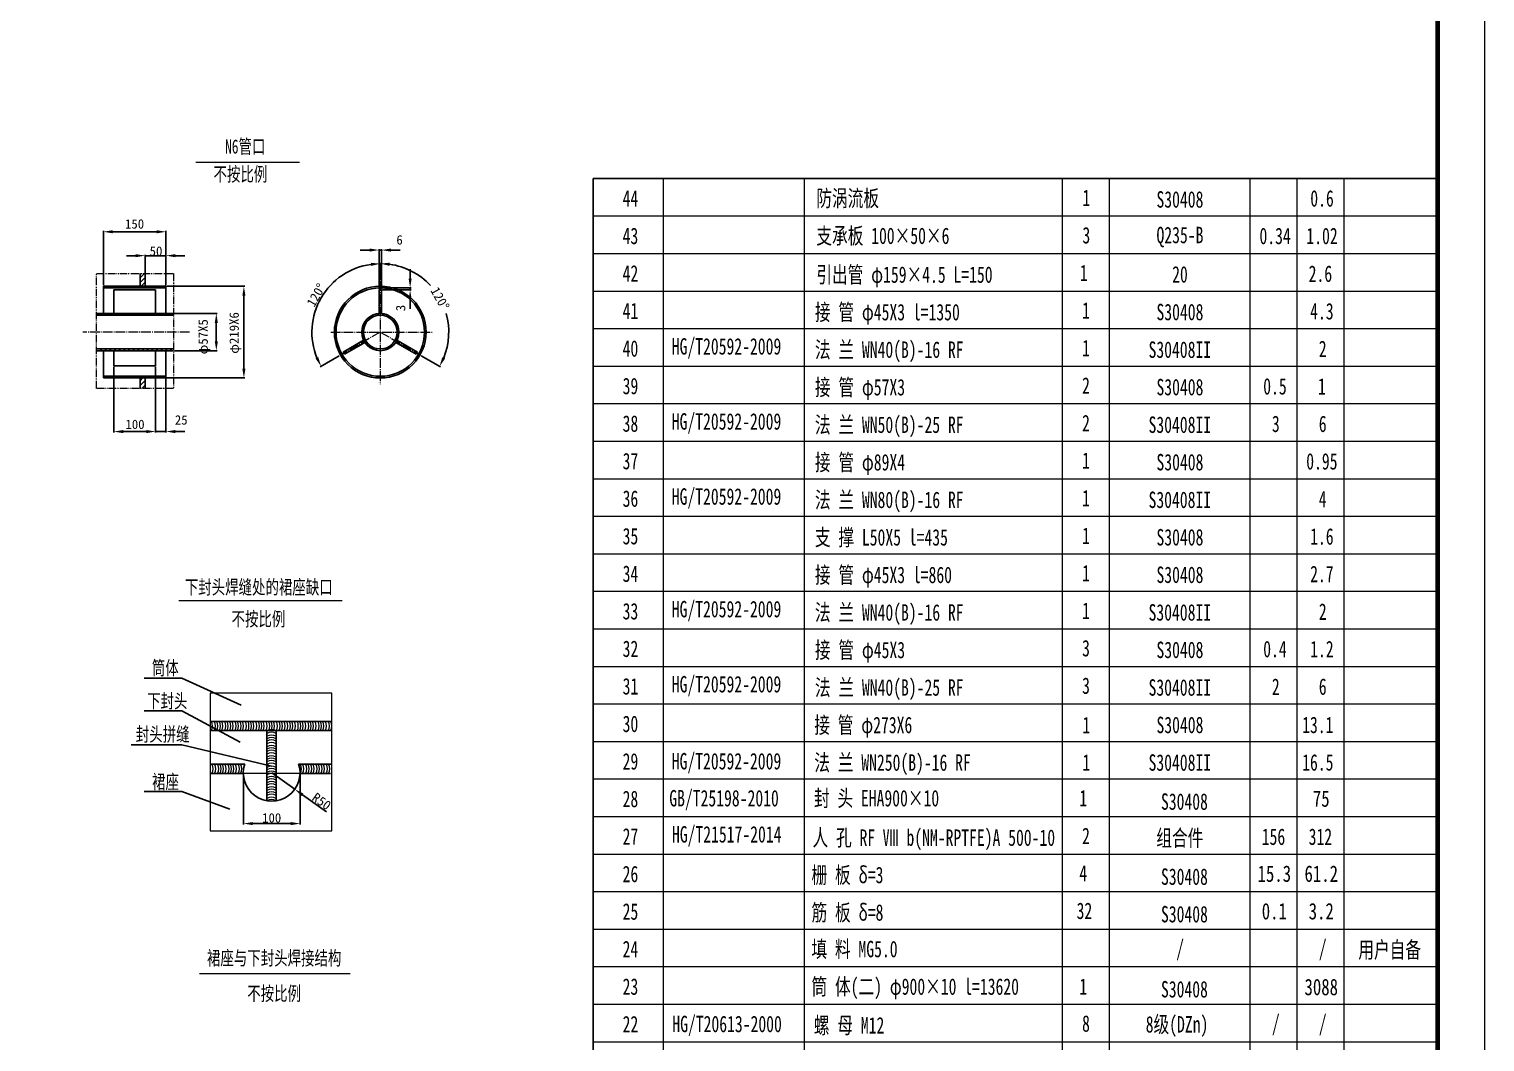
# Model space of a CAD drawing. Extents: x -6371 to 73907, y -14473 to 10757.
# Drawn here: x 64600 to 73907, y -7124 to -649 of the extents above; entities that cross this region are included whole.
import ezdxf
from ezdxf.enums import TextEntityAlignment as Align

# ---------------------------------------------------------------- set-up
doc = ezdxf.new("R2010")
doc.units = 0
doc.header["$LTSCALE"] = 25
doc.header["$PDMODE"] = 1
for name, pattern in [('ACAD_ISO10W100', [18.7, 12, -3, 0.7, -3]), ('ACAD_ISO12W100', [21, 12, -3, 0, -3, 0, -3]), ('CENTER2', [28.575, 19.05, -3.175, 3.175, -3.175]), ('JXX-L', [2.95, 1.9, -0.25, 0.15, -0.25, 0.15, -0.25]), ('PHANTOM2', [31.75, 15.875, -3.175, 3.175, -3.175, 3.175, -3.175]), ('ZXX-L', [3.28, 2.5, -0.3, 0.18, -0.3])]:
    doc.linetypes.add(name, pattern=pattern)
doc.layers.get('Defpoints').update_dxf_attribs({"linetype": 'CONTINUOUS'})
for name, color, linetype, lineweight in [('A 粗实线', 1, 'CONTINUOUS', 25), ('B 细实线', 7, 'CONTINUOUS', 15), ('C 文 字', 2, 'CONTINUOUS', 20), ('E 长中心线', 3, 'ZXX-L', 15), ('I 长双点线', 3, 'JXX-L', 15), ('J 标注尺寸', 2, 'CONTINUOUS', 15), ('中心线', 1, 'ACAD_ISO10W100', 18), ('双点划线', 3, 'ACAD_ISO12W100', 18)]:
    doc.layers.add(name, color=color, linetype=linetype, lineweight=lineweight)
doc.layers.add('剖面线层', color=2, linetype='CONTINUOUS')
doc.layers.add('尺寸线', color=4, linetype='CONTINUOUS')
doc.styles.add('HZTXT', font='SIMFANG.TTF', dxfattribs={"width": 0.75})
doc.styles.get("Standard").update_dxf_attribs({"font": 'SIMFANG.TTF'})
doc.styles.add('标题中文', font='SIMFANG.TTF', dxfattribs={"width": 0.7})
doc.dimstyles.new('通用标注4.0', dxfattribs={"dimtxt": 60, "dimasz": 60, "dimexe": 6, "dimexo": 6, "dimgap": 6, "dimtad": 1, "dimdec": 0, "dimzin": 0, "dimdsep": 46, "dimtxsty": 'Standard', "dimcen": 6, "dimadec": 0, "dimazin": 0, "dimtfac": 0.375, "dimtdec": 0, "dimtmove": 2, "dimatfit": 3, "dimfxl": 0, "dimtzin": 0, "dimarcsym": 0})
pattern_1 = [(45, (10858.916, 5992.24), (-14.9670935, 14.9670935), [])]

# ---------------------------------------------------------------- blocks, each defined once
blk = doc.blocks.new('*D131')
at = {"layer": 'Defpoints', "color": 0}
for p in [(66151, -5404.8), (66299, -5509.5)]:
    blk.add_point(p, dxfattribs=at)
at = {"layer": 'J 标注尺寸', "color": 0, "lineweight": -2}
for p, q in [((66151, -5404.8), (66299, -5509.5)), ((66501.5, -5652.7), (66348, -5544.1))]:
    blk.add_line(p, q, dxfattribs=at)
at = {"layer": 'J 标注尺寸', "color": 0}
blk.add_solid([(66353.7, -5535.9), (66342.2, -5552.3), (66299, -5509.5)], dxfattribs=at)
at = {"layer": 'J 标注尺寸', "color": 0, "insert": (66470, -5586.4), "char_height": 60, "attachment_point": 5, "rotation": 324.72763}
blk.add_mtext('R50', dxfattribs=at)
blk = doc.blocks.new('*D130')
at = {"layer": 'Defpoints', "color": 0}
for p in [(65969.9, -5408.2), (66332.2, -5408.2), (66332.2, -5728.5)]:
    blk.add_point(p, dxfattribs=at)
at = {"layer": 'J 标注尺寸', "color": 0, "lineweight": -2}
for p, q in [((65969.9, -5414.2), (65969.9, -5734.5)), ((66332.2, -5414.2), (66332.2, -5734.5)), ((66029.9, -5728.5), (66272.2, -5728.5))]:
    blk.add_line(p, q, dxfattribs=at)
at = {"layer": 'J 标注尺寸', "color": 0}
for points in [[(66029.9, -5718.5), (66029.9, -5738.5), (65969.9, -5728.5)], [(66272.2, -5718.5), (66272.2, -5738.5), (66332.2, -5728.5)]]:
    blk.add_solid(points, dxfattribs=at)
at = {"layer": 'J 标注尺寸', "color": 0, "insert": (66151, -5692.5), "char_height": 60, "attachment_point": 5}
blk.add_mtext('100', dxfattribs=at)
blk = doc.blocks.new('*D144')
at = {"layer": 'Defpoints', "color": 0}
for p in [(66845.3, -2260.2), (67126.7, -2250.6), (66845.3, -2586), (67102.2, -2734.3), (66845.3, -2918.4)]:
    blk.add_point(p, dxfattribs=at)
at = {"layer": 'J 标注尺寸', "color": 0, "lineweight": -2}
for p, q in [((66845.3, -2254.2), (66845.3, -2142.2)), ((67107.4, -2737.3), (67229.6, -2807.9))]:
    blk.add_line(p, q, dxfattribs=at)
for start, end in [(42.94221, 82.14121), (337.85879, 15.68995)]:
    blk.add_arc((66845.3, -2586), 437.8, start, end, dxfattribs=at)
at = {"layer": 'J 标注尺寸', "color": 0}
for points in [[(66904.5, -2162.3), (66905.8, -2142.3), (66845.3, -2148.2)], [(67259.8, -2755.4), (67241.8, -2746.6), (67224.4, -2804.9)]]:
    blk.add_solid(points, dxfattribs=at)
at = {"layer": 'J 标注尺寸', "color": 0, "insert": (67227, -2371.6), "char_height": 60, "attachment_point": 5, "rotation": 299.31608}
blk.add_mtext('120%%D', dxfattribs=at)
blk = doc.blocks.new('*D152')
at = {"layer": 'Defpoints', "color": 0}
for p in [(65142, -2802.5), (65408.7, -2802.5), (65142, -3222)]:
    blk.add_point(p, dxfattribs=at)
at = {"layer": 'J 标注尺寸', "color": 0, "lineweight": -2}
for p, q in [((65142, -2808.5), (65142, -3228)), ((65408.7, -2808.5), (65408.7, -3228)), ((65348.7, -3222), (65202, -3222))]:
    blk.add_line(p, q, dxfattribs=at)
at = {"layer": 'J 标注尺寸', "color": 0}
for points in [[(65202, -3212), (65202, -3232), (65142, -3222)], [(65348.7, -3212), (65348.7, -3232), (65408.7, -3222)]]:
    blk.add_solid(points, dxfattribs=at)
at = {"layer": 'J 标注尺寸', "color": 0, "insert": (65277.3, -3176.3), "char_height": 60, "attachment_point": 5}
blk.add_mtext('100', dxfattribs=at)
blk = doc.blocks.new('*D151')
at = {"layer": 'Defpoints', "color": 0}
for p in [(65408.7, -2802.5), (65475.3, -2802.5), (65475.3, -3221.9)]:
    blk.add_point(p, dxfattribs=at)
at = {"layer": 'J 标注尺寸', "color": 0, "lineweight": -2}
for p, q in [((65408.7, -2808.5), (65408.7, -3227.9)), ((65475.3, -2808.5), (65475.3, -3227.9)), ((65348.7, -3221.9), (65288.7, -3221.9)), ((65408.7, -3221.9), (65475.3, -3221.9)), ((65535.3, -3221.9), (65595.3, -3221.9))]:
    blk.add_line(p, q, dxfattribs=at)
at = {"layer": 'J 标注尺寸', "color": 0}
for points in [[(65348.7, -3211.9), (65348.7, -3231.9), (65408.7, -3221.9)], [(65535.3, -3211.9), (65535.3, -3231.9), (65475.3, -3221.9)]]:
    blk.add_solid(points, dxfattribs=at)
at = {"layer": 'J 标注尺寸', "color": 0, "insert": (65572.8, -3148.2), "char_height": 60, "attachment_point": 5}
blk.add_mtext('25', dxfattribs=at)
blk = doc.blocks.new('*D150')
at = {"layer": 'Defpoints', "color": 0}
for p in [(65475.3, -1944.6), (65075.3, -2292.7), (65475.3, -2292.7)]:
    blk.add_point(p, dxfattribs=at)
at = {"layer": 'J 标注尺寸', "color": 0, "lineweight": -2}
for p, q in [((65075.3, -2286.7), (65075.3, -1938.6)), ((65135.3, -1944.6), (65415.3, -1944.6)), ((65475.3, -2286.7), (65475.3, -1938.6))]:
    blk.add_line(p, q, dxfattribs=at)
at = {"layer": 'J 标注尺寸', "color": 0}
for points in [[(65135.3, -1934.6), (65135.3, -1954.6), (65075.3, -1944.6)], [(65415.3, -1934.6), (65415.3, -1954.6), (65475.3, -1944.6)]]:
    blk.add_solid(points, dxfattribs=at)
at = {"layer": 'J 标注尺寸', "color": 0, "insert": (65274.6, -1894.8), "char_height": 60, "attachment_point": 5}
blk.add_mtext('150', dxfattribs=at)
blk = doc.blocks.new('*D149')
at = {"layer": 'Defpoints', "color": 0}
for p in [(65475.3, -2097.3), (65342, -2292.7), (65475.3, -2292.7)]:
    blk.add_point(p, dxfattribs=at)
at = {"layer": 'J 标注尺寸', "color": 0, "lineweight": -2}
for p, q in [((65282, -2097.3), (65222, -2097.3)), ((65342, -2286.7), (65342, -2091.3)), ((65342, -2097.3), (65475.3, -2097.3)), ((65475.3, -2286.7), (65475.3, -2091.3)), ((65535.3, -2097.3), (65595.3, -2097.3))]:
    blk.add_line(p, q, dxfattribs=at)
at = {"layer": 'J 标注尺寸', "color": 0}
for points in [[(65282, -2087.3), (65282, -2107.3), (65342, -2097.3)], [(65535.3, -2087.3), (65535.3, -2107.3), (65475.3, -2097.3)]]:
    blk.add_solid(points, dxfattribs=at)
at = {"layer": 'J 标注尺寸', "color": 0, "insert": (65411.5, -2068.7), "char_height": 60, "attachment_point": 5}
blk.add_mtext('50', dxfattribs=at)
blk = doc.blocks.new('*D148')
at = {"layer": 'Defpoints', "color": 0}
for p in [(66837.3, -2061.5), (66837.3, -2316.7), (66853.3, -2316.7)]:
    blk.add_point(p, dxfattribs=at)
at = {"layer": 'J 标注尺寸', "color": 0, "lineweight": -2}
for p, q in [((66777.3, -2061.5), (66717.3, -2061.5)), ((66837.3, -2310.7), (66837.3, -2055.5)), ((66853.3, -2061.5), (66837.3, -2061.5)), ((66853.3, -2310.7), (66853.3, -2055.5)), ((66913.3, -2061.5), (66973.3, -2061.5))]:
    blk.add_line(p, q, dxfattribs=at)
at = {"layer": 'J 标注尺寸', "color": 0}
for points in [[(66777.3, -2051.5), (66777.3, -2071.5), (66837.3, -2061.5)], [(66913.3, -2051.5), (66913.3, -2071.5), (66853.3, -2061.5)]]:
    blk.add_solid(points, dxfattribs=at)
at = {"layer": 'J 标注尺寸', "color": 0, "insert": (66968.6, -1996.8), "char_height": 60, "attachment_point": 5}
blk.add_mtext('6', dxfattribs=at)
blk = doc.blocks.new('*D146')
at = {"layer": 'Defpoints', "color": 0}
for p in [(65524.3, -2467.3), (65797.1, -2467.3), (65524.3, -2704.7)]:
    blk.add_point(p, dxfattribs=at)
at = {"layer": 'J 标注尺寸', "color": 0, "lineweight": -2}
for p, q in [((65530.3, -2467.3), (65803.1, -2467.3)), ((65797.1, -2644.7), (65797.1, -2527.3)), ((65530.3, -2704.7), (65803.1, -2704.7))]:
    blk.add_line(p, q, dxfattribs=at)
at = {"layer": 'J 标注尺寸', "color": 0}
for points in [[(65787.1, -2527.3), (65807.1, -2527.3), (65797.1, -2467.3)], [(65787.1, -2644.7), (65807.1, -2644.7), (65797.1, -2704.7)]]:
    blk.add_solid(points, dxfattribs=at)
at = {"layer": 'J 标注尺寸', "color": 0, "insert": (65721, -2615.8), "char_height": 60, "attachment_point": 5, "rotation": 90}
blk.add_mtext('φ57X5', dxfattribs=at)
blk = doc.blocks.new('*D143')
at = {"layer": 'Defpoints', "color": 0}
for p in [(65475.3, -2292.7), (65973.4, -2292.7), (65475.3, -2879.3)]:
    blk.add_point(p, dxfattribs=at)
at = {"layer": 'J 标注尺寸', "color": 0, "lineweight": -2}
for p, q in [((65481.3, -2292.7), (65979.4, -2292.7)), ((65973.4, -2819.3), (65973.4, -2352.7)), ((65481.3, -2879.3), (65979.4, -2879.3))]:
    blk.add_line(p, q, dxfattribs=at)
at = {"layer": 'J 标注尺寸', "color": 0}
for points in [[(65963.4, -2352.7), (65983.4, -2352.7), (65973.4, -2292.7)], [(65963.4, -2819.3), (65983.4, -2819.3), (65973.4, -2879.3)]]:
    blk.add_solid(points, dxfattribs=at)
at = {"layer": 'J 标注尺寸', "color": 0, "insert": (65919, -2591.4), "char_height": 60, "attachment_point": 5, "rotation": 90}
blk.add_mtext('φ219X6', dxfattribs=at)
blk = doc.blocks.new('*D145')
at = {"layer": 'Defpoints', "color": 0}
for p in [(66853.3, -2303.4), (66853.3, -2316.7), (67036.1, -2303.4)]:
    blk.add_point(p, dxfattribs=at)
at = {"layer": 'J 标注尺寸', "color": 0, "lineweight": -2}
for p, q in [((67036.1, -2243.4), (67036.1, -2183.4)), ((66859.3, -2303.4), (67042.1, -2303.4)), ((66859.3, -2316.7), (67042.1, -2316.7)), ((67036.1, -2316.7), (67036.1, -2303.4)), ((67036.1, -2376.7), (67036.1, -2436.7))]:
    blk.add_line(p, q, dxfattribs=at)
at = {"layer": 'J 标注尺寸', "color": 0}
for points in [[(67026.1, -2243.4), (67046.1, -2243.4), (67036.1, -2303.4)], [(67026.1, -2376.7), (67046.1, -2376.7), (67036.1, -2316.7)]]:
    blk.add_solid(points, dxfattribs=at)
at = {"layer": 'J 标注尺寸', "color": 0, "insert": (66976, -2432.1), "char_height": 60, "attachment_point": 5, "rotation": 90}
blk.add_mtext('3', dxfattribs=at)
blk = doc.blocks.new('*D147')
at = {"layer": 'Defpoints', "color": 0}
for p in [(66564.2, -2251), (66845.3, -2260.2), (66845.3, -2586), (66588.4, -2734.3), (66845.3, -2918.4)]:
    blk.add_point(p, dxfattribs=at)
at = {"layer": 'J 标注尺寸', "color": 0, "lineweight": -2}
for p, q in [((66845.3, -2254.2), (66845.3, -2142.7)), ((66583.2, -2737.3), (66461.4, -2807.6))]:
    blk.add_line(p, q, dxfattribs=at)
blk.add_arc((66845.3, -2586), 437.3, 97.86735, 202.13265, dxfattribs=at)
at = {"layer": 'J 标注尺寸', "color": 0}
for points in [[(66784.8, -2142.8), (66786.1, -2162.8), (66845.3, -2148.7)], [(66449.2, -2746.4), (66431.2, -2755.1), (66466.6, -2804.6)]]:
    blk.add_solid(points, dxfattribs=at)
at = {"layer": 'J 标注尺寸', "color": 0, "insert": (66435.4, -2349.3), "char_height": 60, "attachment_point": 5, "rotation": 60}
blk.add_mtext('120%%D', dxfattribs=at)

msp = doc.modelspace()

# ---------------------------------------------------------------- hatches: boundary and pattern name
at = {"layer": 'B 细实线'}
h = msp.add_hatch(dxfattribs=at)
h.set_pattern_fill('ANSI31', color=256, scale=6.666667, style=0)
h.set_pattern_definition([(45, (11268.575, 5992.24), (-14.9670935, 14.9670935), [])])
h.paths.add_polyline_path([(66845.3, -2467.3, 0.414214), (66726.6, -2586), (66737.3, -2586, -0.414214), (66845.3, -2478)])
h.paths.add_polyline_path([(66845.3, -2467.3), (66845.3, -2478, -0.414214), (66953.3, -2586), (66964, -2586, 0.414214)])
h.paths.add_polyline_path([(66737.3, -2586), (66726.6, -2586, 0.131652), (66742.5, -2645.3), (66751.8, -2640, -0.131652)])
h.paths.add_polyline_path([(66751.8, -2640), (66742.5, -2645.3, 0.267949), (66845.3, -2704.7), (66845.3, -2694, -0.267949)])
h.paths.add_polyline_path([(66948.1, -2645.3), (66938.8, -2640, -0.267949), (66845.3, -2694), (66845.3, -2704.7, 0.267949)])
h.paths.add_polyline_path([(66964, -2586), (66953.3, -2586, -0.131652), (66938.8, -2640), (66948.1, -2645.3, 0.131652)])
at = {"layer": '剖面线层'}
h = msp.add_hatch(dxfattribs=at)
h.set_pattern_fill('ANSI31', color=256, scale=6.666667, style=0)
h.set_pattern_definition(pattern_1)
h.paths.add_polyline_path([(65342, -2210.4), (65310, -2210.4), (65310, -2292.7), (65342, -2292.7)])
h.paths.add_polyline_path([(65310, -2947.1), (65342, -2947.1), (65342, -2879.3), (65310, -2879.3)])
h = msp.add_hatch(dxfattribs=at)
h.set_pattern_fill('ANSI31', color=256, scale=6.666667, angle=90, style=0)
h.set_pattern_definition([(135, (10858.916, 5992.24), (-14.9670935, -14.9670935), [])])
h.paths.add_polyline_path([(65475.3, -2292.7), (65075.3, -2292.7), (65075.3, -2303.3), (65475.3, -2303.3)])
h.paths.add_polyline_path([(65475.3, -2868.7), (65075.3, -2868.7), (65075.3, -2879.3), (65475.3, -2879.3)])
h = msp.add_hatch(dxfattribs=at)
h.set_pattern_fill('ANSI31', color=256, scale=6.666667, style=0)
h.set_pattern_definition(pattern_1)
h.paths.add_polyline_path([(65032.1, -2467.3), (65032.1, -2478), (65524.3, -2478), (65524.3, -2467.3)])
h.paths.add_polyline_path([(65032.1, -2694), (65032.1, -2704.7), (65524.3, -2704.7), (65524.3, -2694)])

# ---------------------------------------------------------------- linework, layer by layer
at = {"layer": 'A 粗实线'}
for p, q in [((68206.8, -1603.2), (68206.8, -12523.2)), ((68206.8, -1603.2), (73606.8, -1603.2)), ((65310, -2210.4), (65310, -2292.7)), ((65342, -2210.4), (65342, -2292.7)), ((65475.3, -2292.7), (65075.3, -2292.7)), ((65075.3, -2292.7), (65075.3, -2467.3)), ((65475.3, -2303.3), (65075.3, -2303.3)), ((65408.7, -2316.7), (65142, -2316.7)), ((65142, -2316.7), (65142, -2467.3)), ((65408.7, -2467.3), (65408.7, -2316.7)), ((65475.3, -2292.7), (65475.3, -2467.3)), ((66837.3, -2316.7), (66853.3, -2316.7)), ((66837.3, -2316.7), (66837.3, -2467.5)), ((66853.3, -2316.7), (66853.3, -2467.5)), ((65524.3, -2467.3), (65032.1, -2467.3)), ((65524.3, -2478), (65032.1, -2478)), ((66837.3, -2462.2), (66831.3, -2468.2)), ((66853.3, -2462.2), (66859.3, -2468.2)), ((65524.3, -2694), (65032.1, -2694)), ((66608.1, -2713.7), (66738.7, -2638.3)), ((66616.1, -2727.6), (66746.7, -2652.2)), ((66734.1, -2641), (66736.3, -2632.8)), ((66742.1, -2654.8), (66750.2, -2657)), ((66948.5, -2654.8), (66940.4, -2657)), ((67074.6, -2727.6), (66943.9, -2652.2)), ((67082.6, -2713.7), (66951.9, -2638.3)), ((66956.5, -2641), (66954.3, -2632.8)), ((65524.3, -2704.7), (65032.1, -2704.7)), ((65075.3, -2704.7), (65075.3, -2879.3)), ((65142, -2802.5), (65142, -2704.7)), ((65408.7, -2704.7), (65408.7, -2802.5)), ((65475.3, -2704.7), (65475.3, -2879.3)), ((66616.1, -2727.6), (66608.1, -2713.7)), ((67082.6, -2713.7), (67074.6, -2727.6)), ((65475.3, -2868.7), (65075.3, -2868.7)), ((65475.3, -2879.3), (65075.3, -2879.3)), ((65408.7, -2802.5), (65142, -2802.5)), ((65310, -2879.3), (65310, -2947.1)), ((65342, -2879.3), (65342, -2947.1)), ((65756.8, -5075), (66535.8, -5075)), ((65756.8, -5134.1), (66535.8, -5134.1)), ((66120.6, -5583.7), (66120.6, -5133.9)), ((66179.7, -5583.7), (66179.7, -5133.9)), ((65756.8, -5349.1), (65978.6, -5349.1)), ((66323.5, -5349.1), (66532.9, -5349.1)), ((65756.8, -5408.2), (65969.9, -5408.2)), ((66332.2, -5408.2), (66526.3, -5408.2))]:
    msp.add_line(p, q, dxfattribs=at)
at = {"layer": 'A 粗实线', "color": 5, "lineweight": 120}
msp.add_lwpolyline([(73606.8, -14173.2), (73606.8, 10456.8), (56836.8, 10456.8), (56836.8, -14173.2)], close=True, dxfattribs=at)
at = {"layer": 'A 粗实线'}
for radius in [293.3, 282.7, 118.7, 108]:
    msp.add_circle((66845.3, -2586), radius, dxfattribs=at)
msp.add_arc((66151, -5404.8), 181.2, 162.09602, 17.90398, dxfattribs=at)
at = {"layer": 'B 细实线'}
for p, q in [((65666.2, -1499.9), (66329.2, -1499.9)), ((68656.8, -12523.2), (68656.8, -1603.2)), ((69556.8, -12523.2), (69556.8, -1603.2)), ((71206.8, -12523.2), (71206.8, -1603.2)), ((71506.8, -12523.2), (71506.8, -1603.2)), ((72406.8, -12523.2), (72406.8, -1603.2)), ((72706.8, -12343.2), (72706.8, -1603.2)), ((73006.8, -12523.2), (73006.8, -1603.2)), ((68206.8, -1843.2), (73606.8, -1843.2)), ((68206.8, -2083.2), (73606.8, -2083.2)), ((68206.8, -2323.2), (73606.8, -2323.2)), ((68206.8, -2563.2), (73606.8, -2563.2)), ((68206.8, -2803.2), (73606.8, -2803.2)), ((68206.8, -3043.2), (73606.8, -3043.2)), ((68206.8, -3283.2), (73606.8, -3283.2)), ((68206.8, -3523.2), (73606.8, -3523.2)), ((68206.8, -3763.2), (73606.8, -3763.2)), ((68206.8, -4003.2), (73606.8, -4003.2)), ((68206.8, -4243.2), (73606.8, -4243.2)), ((65556.7, -4301.4), (66601.8, -4301.4)), ((68206.8, -4483.2), (73606.8, -4483.2)), ((68206.8, -4723.2), (73606.8, -4723.2)), ((68206.8, -4963.2), (73606.8, -4963.2)), ((68206.8, -5203.2), (73606.8, -5203.2)), ((68206.8, -5443.2), (73606.8, -5443.2)), ((68206.8, -5683.2), (73606.8, -5683.2)), ((68206.8, -5923.2), (73606.8, -5923.2)), ((68206.8, -6163.2), (73606.8, -6163.2)), ((68206.8, -6403.2), (73606.8, -6403.2)), ((65689.5, -6686.9), (66653.1, -6686.9)), ((68206.8, -6643.2), (73606.8, -6643.2)), ((68206.8, -6883.2), (73606.8, -6883.2)), ((68206.8, -7123.2), (73606.8, -7123.2))]:
    msp.add_line(p, q, dxfattribs=at)
msp.add_lwpolyline([(73906.8, -14473.2), (73906.8, 10756.8), (56086.8, 10756.8), (56086.8, -14473.2)], close=True, dxfattribs=at)
for centre, start, end in [((65716.3, -5104.6), 328.32332, 31.67668), ((65735.3, -5104.6), 328.32332, 31.67668), ((65751, -5104.6), 328.32332, 31.67668), ((65766.8, -5104.6), 328.32332, 31.67668), ((65782.6, -5104.6), 328.32332, 31.67668), ((65801.5, -5104.6), 328.32332, 31.67668), ((65817.3, -5104.6), 328.32332, 31.67668), ((65833, -5104.6), 328.32332, 31.67668), ((65848.8, -5104.6), 328.32332, 31.67668), ((65867.7, -5104.6), 328.32332, 31.67668), ((65883.5, -5104.6), 328.32332, 31.67668), ((65899.2, -5104.6), 328.32332, 31.67668), ((65915, -5104.6), 328.32332, 31.67668), ((65933.9, -5104.6), 328.32332, 31.67668), ((65949.7, -5104.6), 328.32332, 31.67668), ((65965.5, -5104.6), 328.32332, 31.67668), ((65981.2, -5104.6), 328.32332, 31.67668), ((66000.2, -5104.6), 328.32332, 31.67668), ((66015.9, -5104.6), 328.32332, 31.67668), ((66031.7, -5104.6), 328.32332, 31.67668), ((66047.5, -5104.6), 328.32332, 31.67668), ((66066.4, -5104.6), 328.32332, 31.67668), ((66082.2, -5104.6), 328.32332, 31.67668), ((66097.9, -5104.6), 328.32332, 31.67668), ((66113.7, -5104.6), 328.32332, 31.67668), ((66132.6, -5104.6), 328.32332, 31.67668), ((66148.4, -5104.6), 328.32332, 31.67668), ((66164.1, -5104.6), 328.32332, 31.67668), ((66179.9, -5104.6), 328.32332, 31.67668), ((66198.8, -5104.6), 328.32332, 31.67668), ((66214.6, -5104.6), 328.32332, 31.67668), ((66230.4, -5104.6), 328.32332, 31.67668), ((66246.1, -5104.6), 328.32332, 31.67668), ((66265.1, -5104.6), 328.32332, 31.67668), ((66280.8, -5104.6), 328.32332, 31.67668), ((66296.6, -5104.6), 328.32332, 31.67668), ((66312.4, -5104.6), 328.32332, 31.67668), ((66331.3, -5104.6), 328.32332, 31.67668), ((66347.1, -5104.6), 328.32332, 31.67668), ((66362.8, -5104.6), 328.32332, 31.67668), ((66378.6, -5104.6), 328.32332, 31.67668), ((66397.5, -5104.6), 328.32332, 31.67668), ((66413.3, -5104.6), 328.32332, 31.67668), ((66429, -5104.6), 328.32332, 31.67668), ((66444.8, -5104.6), 328.32332, 31.67668), ((66463.7, -5104.6), 328.32332, 31.67668), ((66479.5, -5104.6), 328.32332, 31.67668), ((66150.1, -5183.8), 58.32332, 121.67668), ((66150.1, -5199.6), 58.32332, 121.67668), ((66150.1, -5218.5), 58.32332, 121.67668), ((66150.1, -5234.3), 58.32332, 121.67668), ((66150.1, -5250.1), 58.32332, 121.67668), ((66150.1, -5265.8), 58.32332, 121.67668), ((66150.1, -5284.7), 58.32332, 121.67668), ((66150.1, -5300.5), 58.32332, 121.67668), ((66150.1, -5316.3), 58.32332, 121.67668), ((66150.1, -5332), 58.32332, 121.67668), ((66150.1, -5351), 58.32332, 121.67668), ((65721.2, -5378.7), 328.32332, 31.67668), ((65737, -5378.7), 328.32332, 31.67668), ((65755.9, -5378.7), 328.32332, 31.67668), ((65771.7, -5378.7), 328.32332, 31.67668), ((65787.5, -5378.7), 328.32332, 31.67668), ((65803.2, -5378.7), 328.32332, 31.67668), ((65822.1, -5378.7), 328.32332, 31.67668), ((65837.9, -5378.7), 328.32332, 31.67668), ((65853.7, -5378.7), 328.32332, 31.67668), ((65869.5, -5378.7), 328.32332, 31.67668), ((65888.4, -5378.7), 328.32332, 31.67668), ((65904.1, -5378.7), 328.32332, 31.67668), ((66150.1, -5366.7), 58.32332, 121.67668), ((66150.1, -5382.5), 58.32332, 121.67668), ((66150.1, -5398.3), 58.32332, 121.67668), ((66150.1, -5417.2), 58.32332, 121.67668), ((66150.1, -5433), 58.32332, 121.67668), ((66150.1, -5448.7), 58.32332, 121.67668), ((66284.3, -5378.7), 328.32332, 31.67668), ((66300.1, -5378.7), 328.32332, 31.67668), ((66319, -5378.7), 328.32332, 31.67668), ((66334.8, -5378.7), 328.32332, 31.67668), ((66350.5, -5378.7), 328.32332, 31.67668), ((66366.3, -5378.7), 328.32332, 31.67668), ((66385.2, -5378.7), 328.32332, 31.67668), ((66401, -5378.7), 328.32332, 31.67668), ((66416.8, -5378.7), 328.32332, 31.67668), ((66432.5, -5378.7), 328.32332, 31.67668), ((66451.5, -5378.7), 328.32332, 31.67668), ((66467.2, -5378.7), 328.32332, 31.67668), ((66150.1, -5464.5), 58.32332, 121.67668), ((66150.1, -5483.4), 58.32332, 121.67668), ((66150.1, -5499.2), 58.32332, 121.67668), ((66150.1, -5515), 58.32332, 121.67668), ((66150.1, -5530.7), 58.32332, 121.67668), ((66150.1, -5549.6), 58.32332, 121.67668), ((66150.1, -5565.4), 58.32332, 121.67668), ((66150.1, -5581.2), 58.32332, 121.67668), ((66150.1, -5596.9), 58.32332, 121.67668), ((66150.1, -5615.9), 58.32332, 121.67668), ((66150.1, -5631.6), 58.32332, 121.67668)]:
    msp.add_arc(centre, 56.3, start, end, dxfattribs=at)
at = {"layer": 'E 长中心线'}
for p, q in [((66845.3, -2260.2), (66845.3, -2918.4)), ((65625.4, -2586), (64943.3, -2586)), ((66528.4, -2586), (67184.1, -2586)), ((66845.3, -2586), (66588.4, -2734.3)), ((66845.3, -2586), (67102.2, -2734.3))]:
    msp.add_line(p, q, dxfattribs=at)
at = {"layer": 'I 长双点线'}
msp.add_lwpolyline([(65032.1, -2210.4), (65524.3, -2210.4), (65524.3, -2947.1), (65032.1, -2947.1)], close=True, dxfattribs=at)
at = {"layer": '中心线', "linetype": 'CENTER2', "ltscale": 5}
msp.add_line((66332.2, -5408.2), (65969.9, -5408.2), dxfattribs=at)
at = {"layer": '双点划线', "linetype": 'PHANTOM2', "ltscale": 10}
for p, q in [((65756.8, -4895.4), (65756.8, -5774.2)), ((66535.8, -4895.4), (65756.8, -4895.4)), ((66535.8, -5774.2), (66535.8, -4895.4)), ((65756.8, -5774.2), (66535.8, -5774.2))]:
    msp.add_line(p, q, dxfattribs=at)
at = {"layer": '尺寸线'}
for p, q in [((65577.2, -4798.1), (65335.8, -4798.1)), ((65577.2, -4798.1), (65956.4, -4971.8)), ((65577.2, -5007.9), (65335.8, -5007.9)), ((65577.2, -5007.9), (65948.8, -5208.4)), ((65577.2, -5225.1), (65253.1, -5225.1)), ((65577.2, -5225.1), (66150.1, -5360.9)), ((65577.2, -5524), (65335.8, -5524)), ((65577.2, -5523.4), (65883.9, -5636.9))]:
    msp.add_line(p, q, dxfattribs=at)

# ---------------------------------------------------------------- texts
at = {"layer": 'C 文 字', "style": 'HZTXT', "width": 0.7}
for s, p in [('N6管口', (65853.1, -1444.2)), ('不按比例', (65779.5, -1621)), ('下封头焊缝处的裙座缺口', (65595.7, -4261.4)), ('不按比例', (65894.6, -4465.1)), ('筒体', (65385, -4778)), ('下封头', (65354.8, -4989.3)), ('封头拼缝', (65282.5, -5202)), ('裙座', (65386.5, -5506)), ('裙座与下封头焊接结构', (65737.2, -6633.1)), ('不按比例', (65994.9, -6859.8))]:
    msp.add_text(s, height=90, dxfattribs=at).set_placement(p)
at = {"layer": 'C 文 字', "style": 'HZTXT', "width": 0.75}
for s, p in [('75', (72860.8, -5569.6)), ('15.3', (72560.8, -6049.6)), ('61.2', (72860.8, -6049.6)), ('0.1', (72560.8, -6289.6)), ('3.2', (72860.8, -6289.6)), ('3088', (72860.8, -6774.2))]:
    msp.add_text(s, height=105, dxfattribs=at).set_placement(p, align=Align.MIDDLE)
at = {"layer": 'J 标注尺寸', "style": '标题中文', "width": 0.7}
for s, p in [('防涡流板', (69632.9, -1782.6)), ('44', (68394.5, -1783.2)), ('43', (68394.5, -2023.2)), ('支承板 100×50×6', (69632.9, -2022.6)), ('42', (68394.5, -2263.2)), ('引出管 φ159×4.5 L=150', (69632.9, -2270.9)), ('41', (68394.5, -2503.2)), ('接 管 φ45X3 l=1350', (69623.7, -2510.8)), ('40', (68394.5, -2743.2)), ('法 兰 WN40(B)-16 RF', (69623.7, -2750.8)), ('39', (68394.5, -2983.2)), ('接 管 φ57X3', (69623.7, -2990.8)), ('38', (68394.5, -3223.2)), ('法 兰 WN50(B)-25 RF', (69623.7, -3230.8)), ('接 管 φ89X4', (69623.7, -3470.8)), ('37', (68394.5, -3463.2)), ('36', (68394.5, -3703.2)), ('法 兰 WN80(B)-16 RF', (69623.7, -3710.8)), ('35', (68394.5, -3943.2)), ('支 撑 L50X5 l=435', (69623.7, -3950.8)), ('34', (68394.5, -4183.2)), ('接 管 φ45X3 l=860', (69623.7, -4190.8)), ('33', (68394.5, -4423.2)), ('法 兰 WN40(B)-16 RF', (69623.7, -4430.8)), ('32', (68394.5, -4663.2)), ('接 管 φ45X3', (69623.7, -4670.8)), ('31', (68394.5, -4903.2)), ('法 兰 WN40(B)-25 RF', (69623.7, -4910.8)), ('30', (68394.5, -5143.2)), ('29', (68394.5, -5383.2)), ('28', (68394.5, -5623.2)), ('GB/T25198-2010', (68692.9, -5618.6)), ('封 头 EHA900×10', (69617.5, -5618.6)), ('1', (71314.3, -5618.6)), ('27', (68394.5, -5863.2)), ('人 孔 RF Ⅷ b(NM-RPTFE)A 500-10', (69608.6, -5870.8)), ('26', (68394.5, -6103.2)), ('栅 板 δ=3', (69601.8, -6109.5)), ('4', (71314.3, -6098.6)), ('筋 板 δ=8', (69601.8, -6349.5)), ('32', (71296.7, -6338.6)), ('25', (68394.5, -6343.2)), ('24', (68394.5, -6583.2)), ('填 料 MG5.0', (69601.8, -6583.2)), ('23', (68394.5, -6823.2)), ('筒 体(二) φ900×10 l=13620', (69601.8, -6823.2)), ('1', (71314.3, -6823.2)), ('22', (68394.5, -7063.2))]:
    msp.add_text(s, height=105, dxfattribs=at).set_placement(p)
for s, p in [('1', (71359, -1727.3)), ('S30408', (71957.4, -1737.6)), ('0.6', (72865.7, -1731.9)), ('3', (71359, -1967.3)), ('Q235-B', (71957.5, -1977.6)), ('0.34', (72565.8, -1971.9)), ('1.02', (72865.7, -1971.9)), ('1', (71343.1, -2207.3)), ('20', (71957.5, -2217.6)), ('2.6', (72855.4, -2213.3)), ('1', (71356.8, -2447.6)), ('S30408', (71957.4, -2457.6)), ('4.3', (72864.8, -2453.3)), ('HG/T20592-2009', (69058.8, -2685.7)), ('1', (71356.8, -2687.6)), ('S30408II', (71956.7, -2698.2)), ('2', (72870.1, -2693.3)), ('2', (71356.8, -2927.6)), ('S30408', (71957.4, -2937.6)), ('0.5', (72564.8, -2933.3)), ('1', (72864.8, -2933.3)), ('HG/T20592-2009', (69058.8, -3165.7)), ('2', (71356.8, -3167.6)), ('S30408II', (71956.7, -3178.2)), ('3', (72570.1, -3173.3)), ('6', (72870.1, -3173.3)), ('1', (71356.8, -3407.6)), ('S30408', (71957.4, -3417.6)), ('0.95', (72864.8, -3413.3)), ('HG/T20592-2009', (69058.8, -3645.7)), ('1', (71356.8, -3647.6)), ('S30408II', (71956.7, -3658.2)), ('4', (72870.1, -3653.3)), ('1', (71356.8, -3887.6)), ('S30408', (71957.4, -3897.6)), ('1.6', (72864.8, -3893.3)), ('1', (71356.8, -4127.6)), ('S30408', (71957.4, -4137.6)), ('2.7', (72864.8, -4133.3)), ('HG/T20592-2009', (69058.8, -4365.7)), ('1', (71356.8, -4367.6)), ('S30408II', (71956.7, -4378.2)), ('2', (72870.1, -4373.3)), ('3', (71356.8, -4607.6)), ('S30408', (71957.4, -4617.6)), ('0.4', (72564.8, -4613.3)), ('1.2', (72864.8, -4613.3)), ('HG/T20592-2009', (69058.8, -4845.7)), ('3', (71356.8, -4847.6)), ('S30408II', (71956.7, -4858.2)), ('2', (72570.1, -4853.3)), ('6', (72870.1, -4853.3)), ('1', (71358.8, -5098.1)), ('S30408', (71957.4, -5097.6)), ('13.1', (72838.7, -5098.1)), ('HG/T20592-2009', (69058.7, -5338.1)), ('1', (71358.8, -5338.1)), ('S30408II', (71956.7, -5338.2)), ('16.5', (72838.7, -5338.1)), ('S30408', (71986.1, -5587.7)), ('HG/T21517-2014', (69060, -5805.7)), ('2', (71356.8, -5807.6)), ('组合件', (71956.7, -5818.2)), ('156', (72555.3, -5813.3)), ('312', (72855.3, -5813.3)), ('S30408', (71986.1, -6067.7)), ('S30408', (71986.1, -6307.7)), ('/', (71958.6, -6533.3)), ('/', (72870.1, -6533.3)), ('用户自备', (73298.1, -6533.3)), ('S30408', (71986.1, -6787.7)), ('HG/T20613-2000', (69062.3, -7018.2)), ('8', (71356.8, -7007.7)), ('8级(DZn)', (71938.7, -7018.2)), ('/', (72570.1, -7013.3)), ('/', (72870.1, -7013.3))]:
    msp.add_text(s, height=105, dxfattribs=at).set_placement(p, align=Align.MIDDLE)
for s, p in [('接 管 φ273X6', (69619.9, -5098.1)), ('法 兰 WN250(B)-16 RF', (69619.9, -5338.2)), ('螺 母 M12', (69616.8, -7018.2))]:
    msp.add_text(s, height=105, dxfattribs=at).set_placement(p, align=Align.MIDDLE_LEFT)

# ---------------------------------------------------------------- dimensions: what is measured, and where the dimension line sits
at = {"layer": 'J 标注尺寸'}
for base, p1, p2, text, picture, middle in [((65475.3, -1944.6), (65075.3, -2292.7), (65475.3, -2292.7), '150', '*D150', (65274.6, -1894.8)), ((65475.3, -2097.3), (65342, -2292.7), (65475.3, -2292.7), '50', '*D149', (65411.5, -2068.7)), ((66837.3, -2061.5), (66853.3, -2316.7), (66837.3, -2316.7), '6', '*D148', (66968.6, -1996.8)), ((65142, -3222), (65408.7, -2802.5), (65142, -2802.5), '100', '*D152', (65277.3, -3176.3)), ((65475.3, -3221.9), (65408.7, -2802.5), (65475.3, -2802.5), '25', '*D151', (65572.8, -3148.2))]:
    dim = msp.add_linear_dim(base=base, p1=p1, p2=p2, text=text, dimstyle='通用标注4.0', dxfattribs=at)
    dim.commit()
    dim.dimension.update_dxf_attribs({"geometry": picture, "text_midpoint": middle, "dimtype": 160})
dim = msp.add_angular_dim_2l(base=(66564.2, -2251), line1=((66845.3, -2260.2), (66845.3, -2918.4)), line2=((66845.3, -2586), (66588.4, -2734.3)), text='120%%D', dimstyle='通用标注4.0', dxfattribs=at)
dim.commit()
dim.dimension.update_dxf_attribs({"geometry": '*D147', "text_midpoint": (66435.4, -2349.3)})
dim = msp.add_angular_dim_2l(base=(67126.7, -2250.6), line1=((66845.3, -2260.2), (66845.3, -2918.4)), line2=((66845.3, -2586), (67102.2, -2734.3)), text='120%%D', dimstyle='通用标注4.0', dxfattribs=at)
dim.commit()
dim.dimension.update_dxf_attribs({"geometry": '*D144', "text_midpoint": (67227, -2371.6), "dimtype": 162})
for base, p1, p2, text, picture, middle in [((67036.1, -2303.4), (66853.3, -2316.7), (66853.3, -2303.4), '3', '*D145', (66976, -2432.1)), ((65973.4, -2292.7), (65475.3, -2879.3), (65475.3, -2292.7), 'φ219X6', '*D143', (65919, -2591.4)), ((65797.1, -2467.3), (65524.3, -2704.7), (65524.3, -2467.3), 'φ57X5', '*D146', (65721, -2615.8))]:
    dim = msp.add_linear_dim(base=base, p1=p1, p2=p2, angle=90, text=text, dimstyle='通用标注4.0', dxfattribs=at)
    dim.commit()
    dim.dimension.update_dxf_attribs({"geometry": picture, "text_midpoint": middle, "dimtype": 160})
dim = msp.add_linear_dim(base=(66332.2, -5728.5), p1=(65969.9, -5408.2), p2=(66332.2, -5408.2), text='100', dimstyle='通用标注4.0', dxfattribs=at)
dim.commit()
dim.dimension.update_dxf_attribs({"geometry": '*D130', "text_midpoint": (66151, -5692.5)})
dim = msp.add_radius_dim(center=(66151, -5404.8), mpoint=(66299, -5509.5), text='R50', dimstyle='通用标注4.0', dxfattribs=at)
dim.commit()
dim.dimension.update_dxf_attribs({"geometry": '*D131', "text_midpoint": (66470, -5586.4)})

doc.saveas('drawing.dxf')
